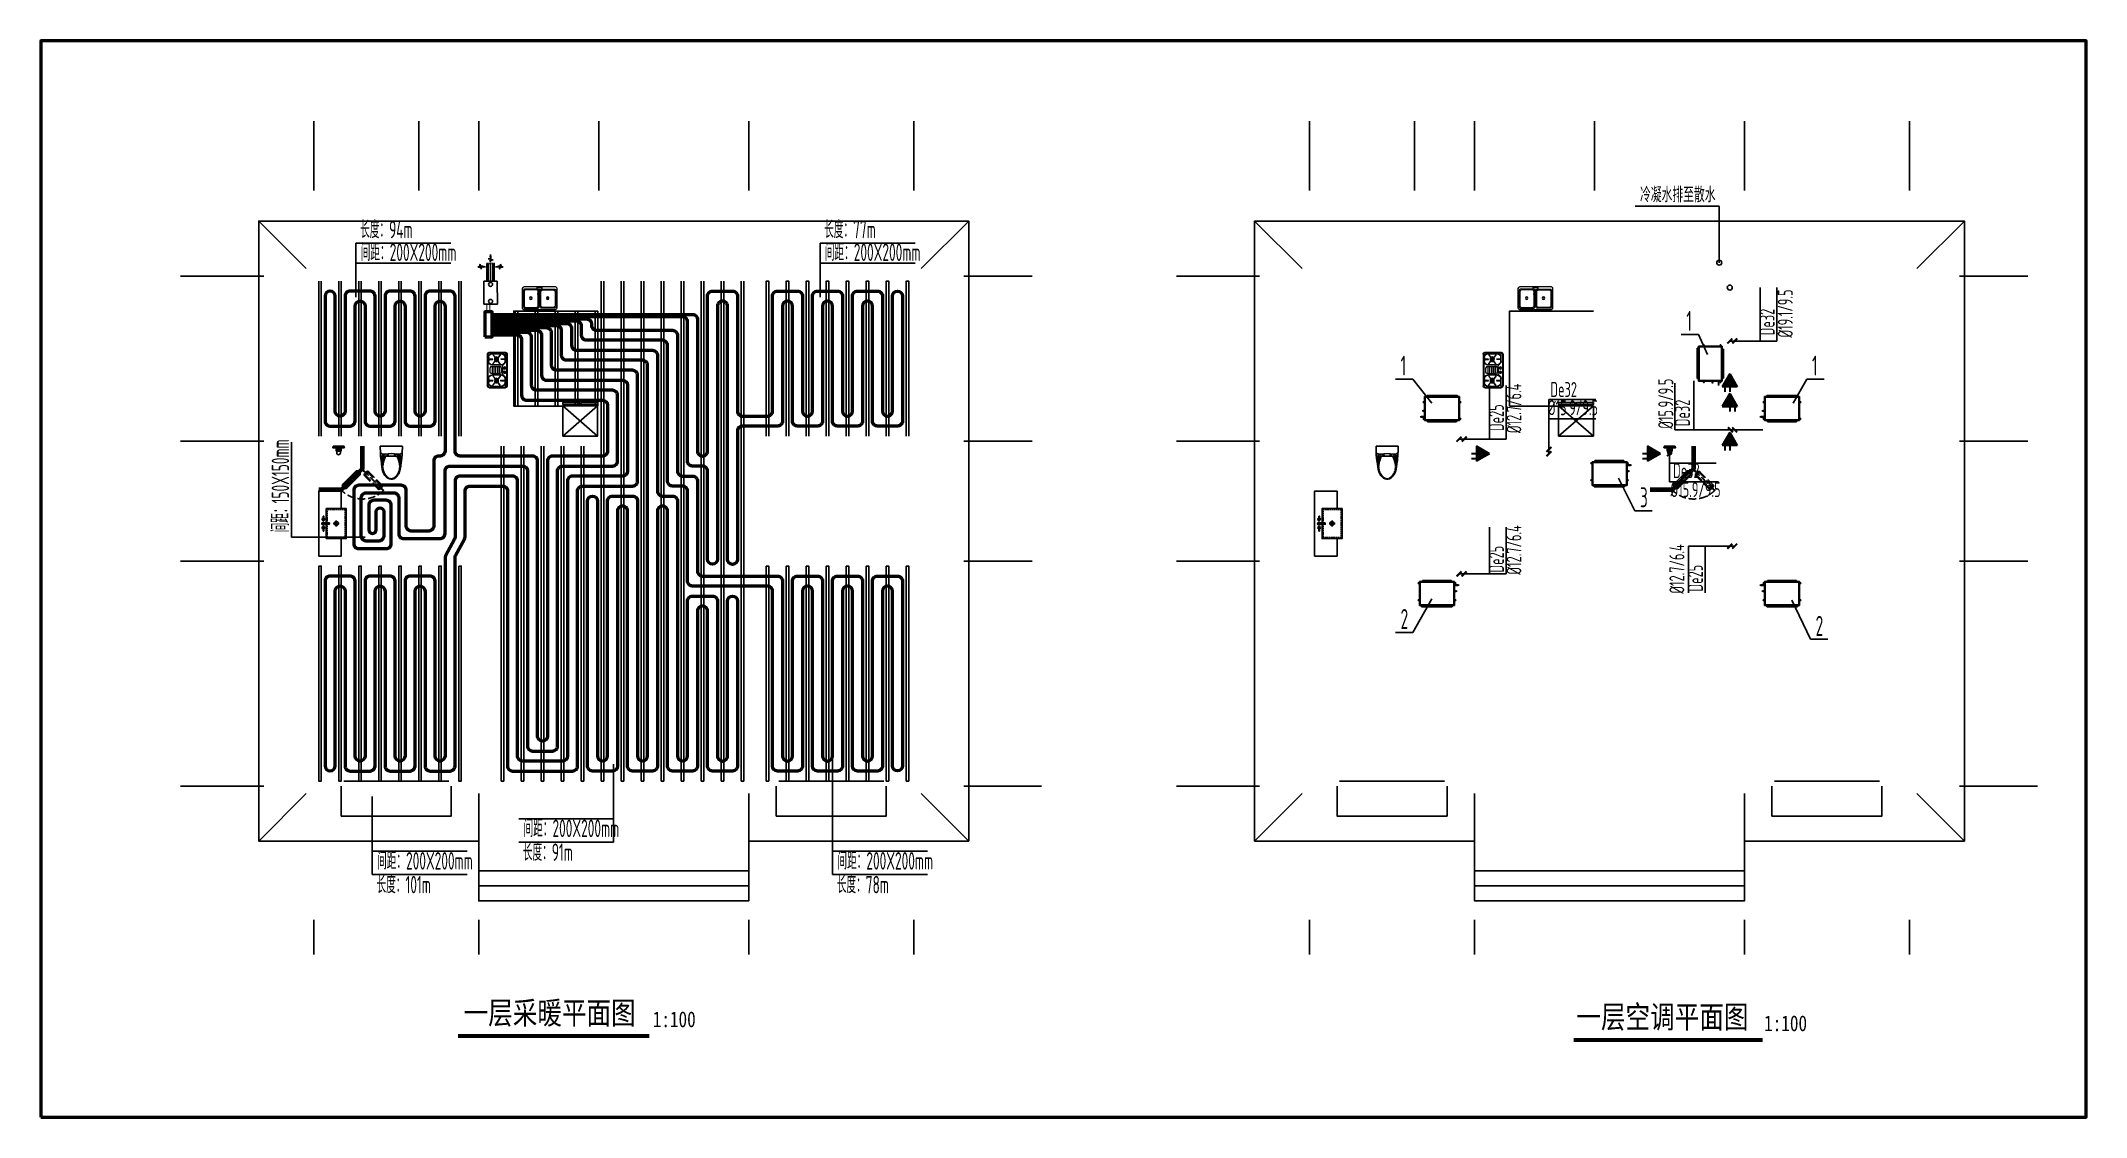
# Model space of a CAD drawing. Header units: millimetres. Extents: x -64 to 40847, y 307 to 21836.
import ezdxf
from ezdxf.enums import TextEntityAlignment as Align

# ---------------------------------------------------------------- set-up
doc = ezdxf.new("R2010")
doc.units = ezdxf.units.MM
doc.header["$LTSCALE"] = 600
for name, pattern in [('B-1户型三层平面图$0$DASH', [0.35, 0.25, -0.1]), ('CENTER2', [1.125, 0.75, -0.125, 0.125, -0.125]), ('HIDDEN2', [0.1875, 0.125, -0.0625]), ('HJ户型(跃上)4F$0$DASH', [0.35, 0.25, -0.1])]:
    doc.linetypes.add(name, pattern=pattern)
for name, color, linetype, lineweight in [('1-家具、卫生间洁具布置', 8, 'Continuous', 9), ('1-散水、台阶', 254, 'Continuous', 9), ('ACS-多联机-分歧管', 7, 'Continuous', 30), ('PIPE-地暖供', 4, 'Continuous', 50)]:
    doc.layers.add(name, color=color, linetype=linetype, lineweight=lineweight)
for name, color, linetype in [('ACS-多联机-室内机', 3, 'Continuous'), ('AXIS', 3, 'Continuous'), ('B-1户型三层平面图$0$A-澳创家具', 55, 'Continuous'), ('B-1户型三层平面图$0$A_洁具', 36, 'Continuous'), ('DIM_SYMB', 3, 'Continuous'), ('HJ户型(跃上)4F$0$0-107洁具', 122, 'Continuous'), ('HJ户型(跃上)4F$0$0-142地漏', 122, 'Continuous'), ('HJ户型(跃上)4F$0$1-107洁具', 122, 'Continuous'), ('PUB_DIM', 3, 'Continuous'), ('PUB_TEXT', 7, 'Continuous'), ('TH_DIM', 3, 'Continuous'), ('VPIPE-暖供水', 3, 'Continuous'), ('XXXXXXSHBEI', 5, 'Continuous'), ('地暖木龙骨', 8, 'Continuous'), ('家具', 8, 'Continuous'), ('暖通', 7, 'Continuous')]:
    doc.layers.add(name, color=color, linetype=linetype)
doc.styles.add('-黑体', font='simhei.ttf', dxfattribs={"width": 0.8})
doc.styles.add('_TCH_DIM', font='SIMPLEX', dxfattribs={"bigfont": 'GBCBIG'})
doc.styles.add('TSSD_Norm', font='gbenor.shx', dxfattribs={"width": 0.7, "bigfont": 'gbcbig.shx'})

# ---------------------------------------------------------------- blocks, each defined once
blk = doc.blocks.new('*U18')
at = {"color": 250}
for p, q in [((590, -350), (710, -350)), ((650, -410), (650, -290))]:
    blk.add_line(p, q, dxfattribs=at)
for points in [[(350, -450), (0, -450), (0, 0), (1300, 0), (1300, -450), (950, -450)], [(663, -150), (950, -150), (950, -550), (350, -550), (350, -150), (635, -150)]]:
    blk.add_lwpolyline(points)
at = {"color": 250, "linetype": 'B-1户型三层平面图$0$DASH', "ltscale": 0.2}
blk.add_lwpolyline([(663, -170), (930, -170), (930, -530), (370, -530), (370, -170), (635, -170)], dxfattribs=at)
for points in [[(501, -84), (570, -84), (570, -97), (501, -97)], [(663, -213), (663, -78), (635, -78), (635, -213)], [(799, -84), (730, -84), (730, -97), (799, -97)]]:
    blk.add_lwpolyline(points, close=True)
at = {"color": 250}
for centre, radius in [((564, -91, 0), 6.17), ((650, -350), 40), ((650, -350), 22.5), ((650, -201), 7.98), ((737, -91, 0), 6.17)]:
    blk.add_circle(centre, radius, dxfattribs=at)
for centre, radius, start, end in [((564, -91), 25.4, 194.0486, 165.9514), ((649, -88), 29.3, 297.9804, 241.0365), ((737, -91), 25.4, 14.0486, 345.9514)]:
    blk.add_arc(centre, radius, start, end)
for centre, radius, start, end in [((564, -91), 16.6, 201.7986, 158.2014), ((649, -88), 23.8, 305.279, 233.4071), ((737, -91), 16.6, 21.7986, 338.2014)]:
    blk.add_arc(centre, radius, start, end, dxfattribs=at)
blk = doc.blocks.new('HJ户型(跃上)4F$0$A$C2634459F')
at = {"color": 0}
for p, q in [((592, 338, 0), (592, 334, 0)), ((592, 338, 0), (650, 338, 0)), ((650, 320, 0), (650, 338, 0))]:
    blk.add_line(p, q, dxfattribs=at)
at = {"color": 0, "linetype": 'HJ户型(跃上)4F$0$DASH'}
for p, q in [((650, 320, 0), (632, 320, 0)), ((632, 262, 0), (632, 320, 0)), ((632, 262, 0), (636, 262, 0)), ((646, 262, 0), (650, 262, 0)), ((650, 262, 0), (650, 320, 0))]:
    blk.add_line(p, q, dxfattribs=at)
at = {"color": 0, "elevation": 0}
for points in [[(642, 333), (641, 334), (53, 334), (50, 331), (50, 327), (53, 324), (639, 324), (642, 327)], [(147, 338), (115, 338), (115, 334), (147, 334)], [(147, 320), (115, 320), (115, 324), (147, 324)], [(562, 338), (530, 338), (530, 334), (562, 334)], [(626, 324), (626, 321), (645, 321), (645, 337), (626, 337), (626, 334), (642, 334), (642, 324)]]:
    blk.add_lwpolyline(points, close=True, dxfattribs=at)
for points in [[(155, 387, 0.36855), (119, 352), (119, 338)], [(155, 271, -0.36855), (119, 306), (119, 320)], [(143, 338), (143, 344, -0.414214), (162, 363), (515, 363, -0.414214), (534, 344), (534, 334)], [(143, 320), (143, 314, 0.414214), (162, 295), (515, 295, 0.414214), (534, 314), (534, 324)], [(155, 387), (522, 387, -0.368054), (558, 352), (558, 334)], [(155, 271), (522, 271, 0.368054), (558, 306), (558, 324)]]:
    blk.add_lwpolyline(points, format="xyb", dxfattribs=at)
at = {"color": 0, "linetype": 'HJ户型(跃上)4F$0$DASH', "elevation": 0}
for points in [[(583, -175), (583, 192, -0.368054), (619, 228), (636, 228)], [(632, -187), (626, -187, -0.414214), (607, -167), (607, 185, -0.414214), (626, 204), (636, 204)], [(700, -175), (700, 192, 0.368054), (664, 228), (646, 228)], [(650, -187), (656, -187, 0.414214), (676, -167), (676, 185, 0.414214), (656, 204), (646, 204)], [(583, -175, 0.36855), (619, -211), (632, -211)], [(700, -175, -0.36855), (664, -211), (650, -211)]]:
    blk.add_lwpolyline(points, format="xyb", dxfattribs=at)
for points in [[(631, 234), (631, 202), (635, 202), (635, 234)], [(646, 296), (649, 296), (649, 315), (633, 315), (633, 296), (636, 296), (636, 313), (646, 313)], [(638, 313), (636, 311), (636, -277), (639, -280), (643, -280), (646, -277), (646, 310), (643, 313)], [(632, -182), (632, -215), (636, -215), (636, -182)], [(650, -182), (650, -215), (646, -215), (646, -182)]]:
    blk.add_lwpolyline(points, close=True, dxfattribs=at)
blk = doc.blocks.new('HJ户型(跃上)4F$0$A$C1E9E21AA')
at = {"ltscale": 0.5, "extrusion": (0, 0, -1)}
for p, q in [((31, -31), (0, 0)), ((69, -31), (100, 0)), ((31, -69), (0, -100)), ((69, -69), (100, -100))]:
    blk.add_line(p, q, dxfattribs=at)
at = {"ltscale": 0.5}
for p, q in [((0, -100), (0, 0)), ((0, 0), (100, 0)), ((100, 0), (100, -100)), ((100, -100), (0, -100))]:
    blk.add_line(p, q, dxfattribs=at)
for points in [[(28, -47), (28, -45), (39, -47), (39, -49)], [(28, -55), (28, -53), (39, -51), (39, -53)], [(30, -40), (31, -38), (41, -43), (40, -45)], [(31, -62), (30, -60), (40, -55), (41, -57)], [(35, -33), (36, -32), (43, -41), (42, -42)], [(36, -68), (35, -67), (42, -58), (43, -59)], [(41, -29), (43, -28), (47, -39), (45, -40)], [(43, -72), (41, -71), (45, -60), (47, -61)], [(49, -27), (51, -27), (51, -39), (49, -39)], [(51, -73), (49, -73), (49, -61), (51, -61)], [(57, -28), (59, -29), (55, -40), (53, -39)], [(59, -71), (57, -72), (53, -61), (55, -60)], [(64, -32), (65, -33), (58, -42), (57, -41)], [(65, -67), (64, -68), (57, -59), (58, -58)], [(69, -38), (70, -40), (60, -45), (59, -43)], [(70, -60), (69, -62), (59, -57), (60, -55)], [(72, -45), (72, -47), (61, -49), (61, -47)], [(72, -53), (72, -55), (61, -53), (61, -51)]]:
    blk.add_lwpolyline(points, close=True, dxfattribs=at)
for radius in [27, 23.6, 10.1]:
    blk.add_circle((50, -50), radius, dxfattribs=at)
blk = doc.blocks.new('HJ户型(跃上)4F$0$花洒')
at = {"ltscale": 7}
for p, q in [((-33, 56), (-33, 114)), ((-28, 5), (0, 5)), ((-33, -56), (-33, -114)), ((-28, -5), (0, -5))]:
    blk.add_line(p, q, dxfattribs=at)
for points in [[(-87, 15), (-91, 15, -0.178333), (-97, 17), (-110, 29)], [(-31, 116, 0.472472), (-33, 114)], [(-31, 54, -0.472472), (-33, 56)], [(-31, 116), (-25, 116, -0.414214), (-24, 114), (-24, 112)], [(-31, 54), (-25, 54, 0.414214), (-24, 56), (-24, 58)], [(-87, -15), (-91, -15, 0.178333), (-97, -17), (-110, -29)], [(-31, -54, 0.472472), (-33, -56)], [(-31, -116, -0.472472), (-33, -114)], [(-31, -54), (-25, -54, -0.414214), (-24, -56), (-24, -58)], [(-31, -116), (-25, -116, 0.414214), (-24, -114), (-24, -112)]]:
    blk.add_lwpolyline(points, format="xyb", dxfattribs=at)
for points in [[(-87, 15), (-87, 0)], [(-87, -15), (-87, 0)], [(-43, 12), (-81, 15)], [(-81, 15), (-81, -15)], [(-43, 10), (-81, 13)], [(-45, -12), (-45, 12)], [(-43, -12), (-43, 12)], [(-43, -12), (-28, -12), (-28, 12), (-43, 12)], [(-24, 56), (-24, 112)], [(-19, 95), (-19, 92)], [(-19, 92), (-19, 84)], [(-19, 76), (-19, 84)], [(-19, 73), (-19, 76)], [(-6, 110), (0, 110)], [(-6, 58), (-6, 110)], [(0, 110), (0, 58), (-6, 58)], [(-5, -13), (-5, 13)], [(-2, 33), (-3, 23)], [(-2, 23), (-2, 33)], [(-2, 33), (0, 33)], [(0, 23), (0, 33)], [(0, -13), (0, 13)], [(-43, -10), (-81, -13)], [(-43, -12), (-81, -15)], [(-24, -56), (-24, -112)], [(-19, -73), (-19, -76)], [(-19, -76), (-19, -84)], [(-19, -92), (-19, -84)], [(-19, -95), (-19, -92)], [(-6, -58), (-6, -110)], [(0, -110), (0, -58), (-6, -58)], [(-6, -110), (0, -110)], [(-2, -33), (-3, -23)], [(-2, -23), (-2, -33)], [(-2, -33), (0, -33)], [(0, -23), (0, -33)]]:
    blk.add_lwpolyline(points, dxfattribs=at)
for points in [[(0, 13), (-54, 13), (-54, 23), (0, 23)], [(0, -13), (-54, -13), (-54, -23), (0, -23)]]:
    blk.add_lwpolyline(points, close=True, dxfattribs=at)
for centre, radius, start, end in [((-135, 0), 38, 49.5542, 310.4458), ((-84, 11), 5, 53.1301, 126.8699), ((-66, 0), 25.5, 331.9275, 28.0725), ((-19, 84), 6.99, 90, 129.5028), ((-19, 84), 6.99, 230.4972, 270), ((-33, 120), 28.6, 297.662, 339.071), ((-33, 48), 28.6, 20.929, 62.338), ((-84, -11), 5, 233.1301, 306.8699), ((-19, -84), 6.99, 90, 129.5028), ((-19, -84), 6.99, 230.4972, 270), ((-33, -48), 28.6, 297.662, 339.071), ((-33, -120), 28.6, 20.929, 62.338)]:
    blk.add_arc(centre, radius, start, end, dxfattribs=at)
blk = doc.blocks.new('HJ户型(跃上)4F$0$fgjhj')
at = {"layer": 'HJ户型(跃上)4F$0$1-107洁具'}
for p, q in [((606518, 216057), (606518, 215607)), ((606528, 216057), (606528, 215607)), ((607393, 215192), (606954, 215192)), ((607393, 215182), (606954, 215182))]:
    blk.add_line(p, q, dxfattribs=at)
at = {"layer": 'HJ户型(跃上)4F$0$1-107洁具', "color": 250, "elevation": 0}
for points in [[(607393, 215157), (606929, 215157), (606493, 215592), (606493, 216057)], [(607393, 215217), (606954, 215217), (606553, 215617), (606553, 216057)]]:
    blk.add_lwpolyline(points, dxfattribs=at)
at = {"layer": 'HJ户型(跃上)4F$0$1-107洁具', "color": 250, "linetype": 'HJ户型(跃上)4F$0$DASH'}
blk.add_arc((606519, 215597), 600, 224.9799, 316.3489, dxfattribs=at)
at = {"layer": 'HJ户型(跃上)4F$0$0-107洁具', "xscale": -1, "rotation": 270}
blk.add_blockref('HJ户型(跃上)4F$0$花洒', (606999, 216057), dxfattribs=at)
at = {"layer": 'HJ户型(跃上)4F$0$0-142地漏', "ltscale": 0.5, "xscale": -1, "rotation": 90}
blk.add_blockref('HJ户型(跃上)4F$0$A$C1E9E21AA', (606949, 216057), dxfattribs=at)
at = {"layer": 'HJ户型(跃上)4F$0$1-107洁具', "xscale": -1, "rotation": 314.9999376523706}
blk.add_blockref('HJ户型(跃上)4F$0$A$C2634459F', (606752, 214911, 0), dxfattribs=at)
blk = doc.blocks.new('A$C1492080E')
at = {"layer": '家具'}
for p, q in [((670, 0), (63, 696)), ((670, 696), (63, 0))]:
    blk.add_line(p, q, dxfattribs=at)
for points in [[(38, 696), (0, 696), (0, 358), (38, 358)], [(63, 0), (670, 0), (670, 696), (63, 696)], [(0, 0), (38, 0), (38, 338), (0, 338)]]:
    blk.add_lwpolyline(points, close=True, dxfattribs=at)
blk = doc.blocks.new('A$C750C4C91')
at = {"layer": '1-散水、台阶', "color": 0, "extrusion": (0, 0, -1)}
for points in [[(-700, 407), (-700, 418, -0.414214), (-669, 450), (-41, 450, -0.354124), (0, 418), (0, 31, -0.414214), (-31, 0), (-669, 0, -0.414214), (-700, 31), (-700, 407)], [(-317, 309), (-317, 310), (-352, 407), (-330, 407, 0.057541), (-326, 409), (-326, 407), (-303, 407), (-303, 448), (-326, 448), (-326, 446, 0.168143), (-331, 448), (-397, 448), (-397, 407), (-370, 407), (-332, 304), (-332, 303)]]:
    blk.add_lwpolyline(points, format="xyb", dxfattribs=at)
for points in [[(-55, 25), (-308, 25, -0.414214), (-338, 55), (-338, 375, -0.414214), (-308, 405), (-55, 405, -0.414214), (-25, 375), (-25, 55, -0.414214)], [(-75, 40), (-288, 40, -0.414214), (-323, 75), (-323, 355, -0.414214), (-288, 390), (-75, 390, -0.414214), (-40, 355), (-40, 75, -0.414214)], [(-645, 25), (-392, 25, 0.414214), (-362, 55), (-362, 375, 0.414214), (-392, 405), (-645, 405, 0.414214), (-675, 375), (-675, 55, 0.414214)], [(-625, 40), (-412, 40, 0.414214), (-377, 75), (-377, 355, 0.414214), (-412, 390), (-625, 390, 0.414214), (-660, 355), (-660, 75, 0.414214)]]:
    blk.add_lwpolyline(points, format="xyb", close=True, dxfattribs=at)
for centre, radius in [((-175, 225), 26), ((-175, 225), 19.5), ((-512, 225), 26), ((-512, 225), 19.5)]:
    blk.add_circle(centre, radius, dxfattribs=at)
for centre, radius, start, end in [((-324, 305), 9.11, 209.0902, 10.457), ((-321, 305), 5.61, 15.6011, 52.9488), ((-324, 305), 8.13, 194.728, 24.8192), ((-327, 303), 5.61, 166.5984, 203.9461)]:
    blk.add_arc(centre, radius, start, end, dxfattribs=at)
blk = doc.blocks.new('140-100base（标准层）$0$双炉平面')
for p, q in [((-355, 364), (-355, 138)), ((-355, 138), (-355, 36)), ((-341, 364), (-341, 138)), ((-341, 138), (-341, 36)), ((-341, 39), (-168, 39)), ((-329, 305), (-329, 115)), ((-324, 305), (-324, 115)), ((-324, 285), (-298, 285)), ((-324, 281), (-299, 281)), ((-324, 150), (-299, 150)), ((-324, 145), (-298, 145)), ((316, 400), (-316, 400)), ((316, 387), (-316, 387)), ((316, 13), (-316, 13)), ((316, 0), (-316, 0)), ((-299, 281), (-252, 242)), ((-299, 150), (-252, 188)), ((-298, 285), (-248, 245)), ((-298, 145), (-248, 185)), ((-248, 245), (-252, 242)), ((-252, 188), (-248, 185)), ((-176, 376), (-251, 376)), ((-176, 371), (-251, 371)), ((-176, 49), (-251, 49)), ((-176, 44), (-251, 44)), ((-210, 371), (-215, 371)), ((-215, 371), (-215, 289)), ((-215, 289), (-210, 290)), ((-209, 133), (-215, 133)), ((-215, 133), (-215, 49)), ((-215, 49), (-209, 49)), ((-210, 290), (-210, 371)), ((-209, 49), (-209, 133)), ((-131, 285), (-180, 245)), ((-177, 242), (-180, 245)), ((-180, 185), (-177, 188)), ((-131, 145), (-180, 185)), ((-129, 281), (-177, 242)), ((-129, 150), (-177, 188)), ((-104, 285), (-131, 285)), ((-104, 145), (-131, 145)), ((-104, 281), (-129, 281)), ((-104, 150), (-129, 150)), ((-118, 64), (-113, 71)), ((-104, 115), (-104, 305)), ((-98, 115), (-98, 305)), ((-71, 315), (-71, 146)), ((71, 305), (-71, 305)), ((-71, 298), (71, 298)), ((71, 270), (-71, 270)), ((-71, 262), (71, 262)), ((71, 233), (-71, 233)), ((-71, 226), (71, 226)), ((71, 198), (-71, 198)), ((-71, 190), (71, 190)), ((71, 162), (-71, 162)), ((-71, 154), (71, 154)), ((65, 95), (-64, 95)), ((-45, 73), (-51, 73)), ((-51, 73), (-51, 33)), ((-51, 33), (-45, 33)), ((-45, 33), (-45, 73)), ((-42, 341), (42, 341)), ((42, 120), (-42, 120)), ((43, 73), (37, 73)), ((37, 73), (37, 33)), ((37, 33), (43, 33)), ((43, 33), (43, 73)), ((71, 315), (71, 146)), ((98, 115), (98, 305)), ((104, 115), (104, 305)), ((104, 284), (130, 284)), ((104, 280), (128, 280)), ((104, 149), (128, 149)), ((104, 144), (130, 144)), ((114, 71), (119, 64)), ((128, 280), (176, 241)), ((128, 149), (176, 187)), ((130, 284), (179, 244)), ((130, 144), (179, 184)), ((169, 39), (341, 39)), ((251, 376), (176, 376)), ((251, 371), (176, 371)), ((179, 244), (176, 241)), ((176, 187), (179, 184)), ((251, 49), (176, 49)), ((251, 44), (176, 44)), ((217, 370), (212, 370)), ((212, 370), (212, 288)), ((212, 288), (217, 289)), ((218, 132), (213, 132)), ((213, 132), (213, 48)), ((213, 48), (218, 48)), ((217, 289), (217, 370)), ((218, 48), (218, 132)), ((296, 284), (247, 244)), ((250, 241), (247, 244)), ((247, 184), (250, 187)), ((296, 144), (247, 184)), ((298, 280), (250, 241)), ((298, 149), (250, 187)), ((324, 284), (296, 284)), ((324, 144), (296, 144)), ((324, 280), (298, 280)), ((324, 149), (298, 149)), ((324, 305), (324, 115)), ((329, 305), (329, 115)), ((341, 364), (341, 138)), ((341, 138), (341, 36)), ((355, 364), (355, 138)), ((355, 138), (355, 36))]:
    blk.add_line(p, q)
at = {"extrusion": (0, 0, -1)}
for centre, major_axis, start_param, end_param in [((-316, 364), (39, 0), 3.141593, 4.712389), ((-316, 36), (-39, 0), 4.712389, 6.283185), ((-316, 364), (-25, 0), 0, 1.570796), ((-316, 36), (25, 0), 1.570796, 3.141593), ((-251, 305), (-78, 0), 0, 1.570796), ((-251, 115), (78, 0), 1.570796, 3.141593), ((-251, 305), (-72.6, 0), 0, 1.570796), ((-251, 115), (72.6, 0), 1.570796, 3.141593), ((-251, 115), (72.6, 0), 1.570796, 3.141593), ((-176, 305), (78, 0), -1.570796, 0), ((-176, 305), (72.6, 0), -1.570796, 0), ((-176, 115), (-72.6, 0), 3.141593, 4.712389), ((-176, 115), (-78, 0), 3.141593, 4.712389), ((-168, 92), (-58.5, 0), 3.710405, 4.712389), ((-64, 42), (-58.5, 0), 0.568812, 1.570796), ((-42, 315), (29.3, 0), 3.141593, 4.712389), ((-42, 146), (-29.3, 0), 4.712389, 6.283185), ((-46, 53), (23.1, 0), 1.570796326794903, 7.853981633974489), ((40, 53), (23.1, 0), 1.570796326794887, 7.853981633974474), ((65, 42), (58.5, 0), -1.570796, -0.568812), ((176, 305), (-78, 0), 0, 1.570796), ((176, 115), (78, 0), 1.570796, 3.141593), ((176, 305), (-72.6, 0), 0, 1.570796), ((176, 115), (72.6, 0), 1.570796, 3.141593), ((169, 92), (58.5, 0), 1.570796, 2.57278), ((251, 305), (78, 0), -1.570796, 0), ((251, 305), (72.6, 0), -1.570796, 0), ((251, 115), (-72.6, 0), 3.141593, 4.712389), ((251, 115), (-78, 0), 3.141593, 4.712389), ((316, 364), (-39, 0), 1.570796, 3.141593), ((316, 364), (25, 0), -1.570796, 0), ((316, 36), (-25, 0), 3.141593, 4.712389), ((316, 36), (39, 0), 0, 1.570796)]:
    blk.add_ellipse(centre, major_axis=major_axis, ratio=0.911111, start_param=start_param, end_param=end_param, dxfattribs=at)
for centre, major_axis in [((-212, 217), (-46.7, 0)), ((-212, 217), (-34.2, 0)), ((-212, 217), (-16, 0)), ((-212, 217), (-13.8, 0)), ((215, 216), (-46.7, 0)), ((215, 216), (-34.2, 0)), ((215, 216), (-16, 0)), ((215, 216), (-13.8, 0))]:
    blk.add_ellipse(centre, major_axis=major_axis, ratio=0.911111, dxfattribs=at)
for centre, major_axis, start_param, end_param in [((42, 315), (-29.3, 0), 3.141593, 4.712389), ((42, 146), (29.3, 0), 4.712389, 6.283185)]:
    blk.add_ellipse(centre, major_axis=major_axis, ratio=0.911111, start_param=start_param, end_param=end_param)
blk = doc.blocks.new('GDERTY')
at = {"layer": 'XXXXXXSHBEI', "linetype": 'Continuous'}
h = blk.add_hatch(dxfattribs=at)
h.set_pattern_fill('ANSI31', color=256, scale=15.6, angle=180, style=0)
h.set_pattern_definition([(225, (-57998.2175, 19195.357), (1.378858223, -1.378858223), [])])
h.paths.add_polyline_path([(2, 0), (48, -7), (48, 0), (48, 7)])
for p, q in [((156, 0), (0, 0)), ((2, 0), (48, 7)), ((2, 0), (48, -7)), ((48, 7), (48, 0)), ((48, -7), (48, 0)), ((62, 0), (71, 23)), ((71, 23), (89, -46)), ((89, -46), (104, 54)), ((104, 54), (127, -21)), ((127, -21), (129, 0))]:
    blk.add_line(p, q, dxfattribs=at)
blk = doc.blocks.new('fdggx')
at = {"layer": 'XXXXXXSHBEI', "color": 0, "linetype": 'HIDDEN2', "ltscale": 0.3}
blk.add_line((-31307, -79043), (-31478, -79043), dxfattribs=at)
at = {"layer": 'XXXXXXSHBEI', "linetype": 'Continuous'}
for p, q in [((-31466, -79393), (-31467, -79043)), ((-31436, -79393), (-31437, -79043)), ((-31346, -79393), (-31347, -79043)), ((-31316, -79393), (-31317, -79043))]:
    blk.add_line(p, q, dxfattribs=at)
at = {"layer": 'XXXXXXSHBEI', "color": 6, "linetype": 'CENTER2'}
blk.add_line((-31391, -79393), (-31392, -79043), dxfattribs=at)
at = {"layer": 'XXXXXXSHBEI', "linetype": 'Continuous'}
for p, rotation in [((-31392, -78862), 270.062617149893), ((-31292, -79107), 0.06261715239246032)]:
    blk.add_blockref('GDERTY', p, dxfattribs=dict(at, rotation=rotation))
at = {"layer": 'XXXXXXSHBEI', "linetype": 'Continuous', "extrusion": (0, 0, -1), "zscale": -1, "rotation": 359.9373828476075}
blk.add_blockref('GDERTY', (31491, -79107), dxfattribs=at)
blk = doc.blocks.new('BGD')
at = {"layer": 'XXXXXXSHBEI', "color": 0, "linetype": 'Continuous'}
for p, q in [((0, -460), (0, 0)), ((0, 0), (270, 0)), ((270, 0), (270, -460)), ((270, -460), (0, -460))]:
    blk.add_line(p, q, dxfattribs=at)
for centre in [(135, -54), (135, -394)]:
    blk.add_circle(centre, 40, dxfattribs=at)
blk = doc.blocks.new('*U11')
at = {"layer": 'B-1户型三层平面图$0$A-澳创家具', "linetype": 'Continuous'}
for points in [[(211, 0), (-211, 0, 0.477962), (-222, -14), (-219, -125), (-215, -137, 0.281865), (-129, -159, -0.073747), (129, -159, 0.281865), (215, -137), (219, -125), (222, -14, 0.477962), (211, 0, 0)], [(216, -136, -0.088577), (213, -208, -0.019152), (193, -362, -0.090609), (149, -554, -0.163158), (38, -658, -0.273043), (-73, -639, -0.094885), (-149, -554, -0.090609), (-193, -362, -0.019152), (-213, -208, -0.088577), (-216, -136, -0.879416)], [(-120, -201, 0.129606), (-180, -409, 0.211204), (-80, -632, 2.252949)], [(120, -201, -0.129606), (180, -409, -0.211204), (80, -632, -2.252949)]]:
    blk.add_lwpolyline(points, format="xyb", dxfattribs=at)
at = {"layer": 'B-1户型三层平面图$0$A-澳创家具', "color": 250}
for points in [[(-165, -162, 0.180688), (-197, -335, -4.705295)], [(-107, -156, 0.237416), (-194, -358, -3.87225)], [(-61, -201), (-62, -181, 1.018669), (-84, -181), (-85, -201)], [(61, -201), (62, -181, -1.018669), (84, -181), (85, -201)], [(107, -156, -0.237416), (194, -358, 3.87225)], [(165, -162, -0.180688), (197, -335, 4.705295)]]:
    blk.add_lwpolyline(points, format="xyb", dxfattribs=at)
at = {"layer": 'B-1户型三层平面图$0$A-澳创家具', "color": 250, "linetype": 'B-1户型三层平面图$0$DASH', "ltscale": 0.2}
blk.add_lwpolyline([(-106, -201, 0.095348), (-166, -374, 0.180567), (-120, -567, 0.059956), (-65, -630, 0.149733), (0, -654, 0.149733), (65, -630, 0.059956), (120, -567, 0.180567), (166, -374, 0.095348), (106, -201, -0.095348)], format="xyb", dxfattribs=at)
at = {"layer": 'B-1户型三层平面图$0$A-澳创家具', "linetype": 'Continuous'}
blk.add_lwpolyline([(120, -201), (-120, -201)], dxfattribs=at)
blk = doc.blocks.new('CACSDLJFqg.29F2BA4C-C827-4B62-B4D2-6BE9777A875F')
blk.add_hatch(color=256).paths.add_polyline_path([(0, 0), (260, 150), (260, -150)])
for p, q in [((0, 0), (260, 150)), ((0, 0), (260, -150)), ((260, 150), (260, -150)), ((260, 0), (360, 0)), ((260, -100), (360, -100))]:
    blk.add_line(p, q)
blk = doc.blocks.new('20220304.16055690')
h = blk.add_hatch(color=256)
h.dxf.hatch_style = 1
h.paths.add_polyline_path([(375, 25), (725, 25), (725, 250), (712, 250), (712, 38), (375, 38)])
h.paths.add_polyline_path([(25, 25), (375, 25), (375, 38), (38, 38), (38, 250), (25, 250)])
h.paths.add_polyline_path([(712, 250), (725, 250), (725, 501), (375, 501), (375, 488), (712, 488)])
h.paths.add_polyline_path([(25, 250), (38, 250), (38, 488), (375, 488), (375, 501), (25, 501)])
at = {"ltscale": 1000}
for p, q in [((25, 501), (25, 25)), ((38, 488), (38, 38)), ((676, 526), (66, 526)), ((712, 488), (712, 38)), ((725, 501), (725, 25)), ((725, 486), (725, 499)), ((0, 399), (0, 386)), ((0, 392), (0, 399)), ((25, 399), (0, 399)), ((0, 386), (25, 386)), ((0, 56), (0, 63)), ((0, 63), (0, 50)), ((25, 63), (0, 63)), ((0, 50), (25, 50)), ((83, 25), (83, 0)), ((83, 0), (663, 0)), ((663, 0), (663, 25)), ((725, 399), (750, 399)), ((750, 386), (725, 386)), ((755, 222), (725, 222)), ((755, 217), (725, 217)), ((755, 217), (725, 217)), ((755, 211), (725, 211)), ((795, 101), (725, 101)), ((795, 96), (725, 96)), ((795, 90), (725, 90)), ((725, 63), (750, 63)), ((750, 50), (725, 50)), ((750, 399), (750, 386)), ((750, 392), (750, 399)), ((750, 56), (750, 63)), ((750, 63), (750, 50)), ((755, 211), (755, 222)), ((795, 90), (795, 101))]:
    blk.add_line(p, q, dxfattribs=at)
for p, q in [((725, 501), (25, 501)), ((712, 488), (38, 488)), ((66, 526), (66, 501)), ((676, 501), (676, 526)), ((725, 25), (25, 25)), ((712, 38), (38, 38)), ((755, 217), (775, 217)), ((795, 96), (815, 96))]:
    blk.add_line(p, q)
for points in [[(9, 389), (16, 389), (16, 396), (9, 396)], [(9, 53), (16, 53), (16, 61), (9, 61)], [(742, 389), (734, 389), (734, 396), (742, 396)], [(742, 53), (734, 53), (734, 61), (742, 61)]]:
    blk.add_lwpolyline(points, close=True, dxfattribs=at)
blk = doc.blocks.new('_ArchTick')
at = {"color": 0, "linetype": 'ByBlock', "const_width": 0.4}
blk.add_lwpolyline([(-0.5, -0.5), (0.5, 0.5)], dxfattribs=at)

msp = doc.modelspace()

# ---------------------------------------------------------------- linework, layer by layer
for p, q in [((5245, 17280), (4295, 18230)), ((17545, 17280), (18495, 18230)), ((25164, 17280), (24214, 18230)), ((37464, 17280), (38414, 18230)), ((8095, 7030), (5995, 7030)), ((14695, 7030), (16795, 7030)), ((28014, 7030), (25914, 7030)), ((34614, 7030), (36714, 7030)), ((5245, 6780), (4295, 5830)), ((17545, 6780), (18495, 5830)), ((25164, 6780), (24214, 5830)), ((37464, 6780), (38414, 5830))]:
    msp.add_line(p, q)
for points in [[(8695, 5830), (4295, 5830), (4295, 18230), (18495, 18230), (18495, 5830), (14095, 5830)], [(28614, 5830), (24214, 5830), (24214, 18230), (38414, 18230), (38414, 5830), (34014, 5830)], [(5945, 6930), (5945, 6330), (8145, 6330), (8145, 6930)], [(8695, 6780), (8695, 4930), (14095, 4930), (14095, 6780)], [(8695, 6780), (8695, 5230), (14095, 5230), (14095, 6780)], [(16845, 6930), (16845, 6330), (14645, 6330), (14645, 6930)], [(25864, 6930), (25864, 6330), (28064, 6330), (28064, 6930)], [(28614, 6780), (28614, 4930), (34014, 4930), (34014, 6780)], [(28614, 6780), (28614, 5230), (34014, 5230), (34014, 6780)], [(36764, 6930), (36764, 6330), (34564, 6330), (34564, 6930)], [(8695, 4980), (8695, 4630), (14095, 4630), (14095, 6480)], [(28614, 4980), (28614, 4630), (34014, 4630), (34014, 6480)]]:
    msp.add_lwpolyline(points)
at = {"color": 4, "const_width": 20}
for points in [[(8853, 16571), (8853, 16413)], [(8919, 16571), (8919, 16413)]]:
    msp.add_lwpolyline(points, dxfattribs=at)
at = {"layer": 'AXIS'}
for p, q in [((5395, 18846), (5395, 20228)), ((7495, 18846), (7495, 20228)), ((8695, 18846), (8695, 20228)), ((11095, 18846), (11095, 20228)), ((14095, 18846), (14095, 20228)), ((17395, 18846), (17395, 20228)), ((25314, 18846), (25314, 20228)), ((27414, 18846), (27414, 20228)), ((28614, 18846), (28614, 20228)), ((31014, 18846), (31014, 20228)), ((34014, 18846), (34014, 20228)), ((37314, 18846), (37314, 20228)), ((4395, 17130), (2731, 17130)), ((18395, 17130), (19763, 17130)), ((24314, 17130), (22650, 17130)), ((38314, 17130), (39682, 17130)), ((4395, 13830), (2731, 13830)), ((18395, 13830), (19763, 13830)), ((24314, 13830), (22650, 13830)), ((38314, 13830), (39682, 13830)), ((4395, 11430), (2731, 11430)), ((18395, 11430), (19763, 11430)), ((24314, 11430), (22650, 11430)), ((38314, 11430), (39682, 11430)), ((4395, 6930), (2731, 6930)), ((18395, 6930), (19953, 6930)), ((24314, 6930), (22650, 6930)), ((38314, 6930), (39872, 6930)), ((5395, 4254), (5395, 3558)), ((8695, 4254), (8695, 3558)), ((14095, 4254), (14095, 3558)), ((17395, 4254), (17395, 3558)), ((25314, 4254), (25314, 3558)), ((28614, 4254), (28614, 3558)), ((34014, 4254), (34014, 3558)), ((37314, 4254), (37314, 3558))]:
    msp.add_line(p, q, dxfattribs=at)
at = {"layer": 'DIM_SYMB', "const_width": 84}
for points in [[(8279, 1928), (12109, 1928)], [(30596, 1848), (34375, 1848)]]:
    msp.add_lwpolyline(points, dxfattribs=at)
at = {"layer": 'PIPE-地暖供', "lineweight": -3}
for p, q in [((33509, 18530), (31828, 18530)), ((33509, 17399), (33509, 18530))]:
    msp.add_line(p, q, dxfattribs=at)
at = {"layer": 'PIPE-地暖供'}
msp.add_lwpolyline([(-64, 307), (40847, 307), (40847, 21836), (-64, 21836)], close=True, dxfattribs=at)
msp.add_lwpolyline([(8963, 15958), (9451, 15958, -0.414214), (9551, 15858), (9551, 14746, 0.414214), (9651, 14646), (11170, 14646, -0.414214), (11270, 14546), (11270, 13630, -0.414214), (11170, 13530), (10170, 13530, 0.414214), (10070, 13430), (10070, 7930, -0.414214), (9970, 7830), (9970, 7830, -0.414214), (9870, 7930), (9870, 13430, 0.414214), (9770, 13530), (8320, 13530, -0.414214), (8220, 13630), (8220, 16730, 0.414214), (8120, 16830), (7720, 16830, 0.414214), (7620, 16730), (7620, 14430, -1), (7420, 14430), (7420, 16730, 0.414214), (7320, 16830), (6920, 16830, 0.414214), (6820, 16730), (6820, 14430, -1), (6620, 14430), (6620, 16730, 0.414214), (6520, 16830), (6120, 16830), (6120, 16830, 0.414214), (6020, 16730), (6020, 14430, -1), (5820, 14430), (5820, 16730, 1), (5620, 16730), (5620, 14230, 0.414214), (5720, 14130), (6120, 14130, 0.414214), (6220, 14230), (6220, 16530, -1), (6420, 16530), (6420, 14230, 0.414214), (6520, 14130), (6920, 14130, 0.414214), (7020, 14230), (7020, 16530, -1), (7220, 16530), (7220, 14230, 0.414214), (7320, 14130), (7720, 14130, 0.414214), (7820, 14230), (7820, 16530, -1), (8020, 16530), (8020, 13630, -0.414214), (7920, 13530), (7894, 13530, 0.414214), (7794, 13430), (7794, 12130, -0.414214), (7694, 12030), (7344, 12030, -0.414214), (7244, 12130), (7244, 12845, 0.414214), (7144, 12945), (6294, 12945, 0.414214), (6194, 12845), (6194, 11780, 0.414214), (6294, 11680), (6844, 11680, 0.414214), (6944, 11780), (6944, 12545, 0.414214), (6844, 12645), (6594, 12645, 0.414214), (6494, 12545), (6494, 12055, 1), (6644, 12055), (6644, 12420, -1), (6794, 12420), (6794, 11930, -0.414214), (6694, 11830), (6444, 11830, -0.414214), (6344, 11930), (6344, 12695, -0.414214), (6444, 12795), (6994, 12795, -0.414214), (7094, 12695), (7094, 11980, 0.414214), (7194, 11880), (7920, 11880, 0.414214), (8020, 11980), (8020, 13230, -0.414214), (8120, 13330), (9570, 13330, -0.414214), (9670, 13230), (9670, 7730, 0.414214), (9770, 7630), (10170, 7630, 0.414214), (10270, 7730), (10270, 13230, -0.414214), (10370, 13330), (11370, 13330, 0.414214), (11470, 13430), (11470, 14746, 0.414214), (11370, 14846), (9851, 14846, -0.414214), (9751, 14946), (9751, 15903, 0.414214), (9651, 16003), (8963, 16003)], format="xyb", dxfattribs=at)
at = {"layer": 'PIPE-地暖供', "color": 2}
msp.add_lwpolyline([(8963, 16363), (12970, 16363, -0.414214), (13070, 16263), (13070, 13630, 0.414214), (13170, 13530), (13170, 13530, 0.414214), (13270, 13630), (13270, 16730, -0.414214), (13370, 16830), (13770, 16830, -0.414214), (13870, 16730), (13870, 14430, 0.414214), (13970, 14330), (14470, 14330, 0.414214), (14570, 14430), (14570, 16730, -0.414214), (14670, 16830), (15070, 16830, -0.414214), (15170, 16730), (15170, 14430, 1), (15370, 14430), (15370, 16730, -0.414214), (15470, 16830), (15870, 16830, -0.414214), (15970, 16730), (15970, 14430, 1), (16170, 14430), (16170, 16730, -0.414214), (16270, 16830), (16670, 16830), (16670, 16830, -0.414214), (16770, 16730), (16770, 14430, 1), (16970, 14430), (16970, 16730, -1), (17170, 16730), (17170, 14230, -0.414214), (17070, 14130), (16670, 14130, -0.414214), (16570, 14230), (16570, 16530, 1), (16370, 16530), (16370, 14230, -0.414214), (16270, 14130), (15870, 14130, -0.414214), (15770, 14230), (15770, 16530, 1), (15570, 16530), (15570, 14230, -0.414214), (15470, 14130), (15070, 14130, -0.414214), (14970, 14230), (14970, 16530, 1), (14770, 16530), (14770, 14230, -0.414214), (14670, 14130), (13970, 14130, 0.414214), (13870, 14030), (13870, 11464, -1), (13670, 11464), (13670, 16530, 0.414214), (13570, 16630), (13570, 16630, 0.414214), (13470, 16530), (13470, 11469, -1), (13270, 11469), (13270, 13230, 0.414214), (13170, 13330), (12970, 13330, -0.414214), (12870, 13430), (12870, 16218, 0.414214), (12770, 16318), (8963, 16318)], format="xyb", dxfattribs=at)
at = {"layer": 'PIPE-地暖供', "lineweight": 50}
msp.add_lwpolyline([(8813, 15913), (8963, 15913), (8963, 16413), (8813, 16413)], close=True, dxfattribs=at)
at = {"layer": 'PIPE-地暖供', "color": 1}
msp.add_lwpolyline([(8963, 16048), (9851, 16048, -0.414214), (9951, 15948), (9951, 15146, 0.414214), (10051, 15046), (11570, 15046, -0.414214), (11670, 14946), (11670, 13230, -0.414214), (11570, 13130), (10570, 13130, 0.414214), (10470, 13030), (10470, 7530, -0.414214), (10370, 7430), (9570, 7430, -0.414214), (9470, 7530), (9470, 13030, 0.414214), (9370, 13130), (8320, 13130, 0.414214), (8220, 13030), (8220, 11913, -0.12226), (8208, 11867), (8032, 11533, 0.12226), (8020, 11486), (8020, 7530, -1), (7820, 7530), (7820, 11030, 0.414214), (7720, 11130), (7320, 11130, 0.414214), (7220, 11030), (7220, 7530, -1), (7020, 7530), (7020, 11030, 0.414214), (6920, 11130), (6520, 11130, 0.414214), (6420, 11030), (6420, 7530, -1), (6220, 7530), (6220, 11030, 0.414214), (6120, 11130), (5720, 11130, 0.414214), (5620, 11030), (5620, 7331, 1), (5820, 7331), (5820, 10830, -1), (6020, 10830), (6020, 7330, 0.414214), (6120, 7230), (6520, 7230, 0.414214), (6620, 7330), (6620, 10830, -1), (6820, 10830), (6820, 7330, 0.414214), (6920, 7230), (7320, 7230, 0.414214), (7420, 7330), (7420, 10830, -1), (7620, 10830), (7620, 7330, 0.414214), (7720, 7230), (8120, 7230, 0.414214), (8220, 7330), (8220, 11491, -0.123948), (8232, 11539), (8408, 11866, 0.123948), (8420, 11914), (8420, 12830, -0.414214), (8520, 12930), (9170, 12930, -0.414214), (9270, 12830), (9270, 7330, 0.414214), (9370, 7230), (10570, 7230, 0.414214), (10670, 7330), (10670, 12830, -0.414214), (10770, 12930), (11770, 12930, 0.414214), (11870, 13030), (11870, 15146, 0.414214), (11770, 15246), (10251, 15246, -0.414214), (10151, 15346), (10151, 15993, 0.414214), (10051, 16093), (8963, 16093)], format="xyb", dxfattribs=at)
at = {"layer": 'PIPE-地暖供', "color": 6}
msp.add_lwpolyline([(8963, 16273), (10851, 16273, -0.414214), (10951, 16173), (10951, 16146, 0.414214), (11051, 16046), (12570, 16046, -0.414214), (12670, 15946), (12670, 13230, 0.414214), (12770, 13130), (12970, 13130, -0.414214), (13070, 13030), (13070, 11230, 0.414214), (13170, 11130), (14670, 11130, -0.414214), (14770, 11030), (14770, 7530, 1), (14970, 7530), (14970, 11030, -0.414214), (15070, 11130), (15470, 11130, -0.414214), (15570, 11030), (15570, 7530, 1), (15770, 7530), (15770, 11030, -0.414214), (15870, 11130), (16270, 11130, -0.414214), (16370, 11030), (16370, 7530, 1), (16570, 7530), (16570, 11030, -0.414214), (16670, 11130), (17070, 11130, -0.414214), (17170, 11030), (17170, 7331, -1), (16970, 7331), (16970, 10830, 1), (16770, 10830), (16770, 7330, -0.414214), (16670, 7230), (16270, 7230, -0.414214), (16170, 7330), (16170, 10830, 1), (15970, 10830), (15970, 7330, -0.414214), (15870, 7230), (15470, 7230, -0.414214), (15370, 7330), (15370, 10830, 1), (15170, 10830), (15170, 7330, -0.414214), (15070, 7230), (14670, 7230, -0.414214), (14570, 7330), (14570, 10830, 0.414214), (14470, 10930), (12970, 10930, -0.414214), (12870, 11030), (12870, 12830, 0.414214), (12770, 12930), (12570, 12930, -0.414214), (12470, 13030), (12470, 15746, 0.414214), (12370, 15846), (10851, 15846, -0.414214), (10751, 15946), (10751, 16128, 0.414214), (10651, 16228), (8963, 16228)], format="xyb", dxfattribs=at)
at = {"layer": 'PIPE-地暖供', "color": 3}
msp.add_lwpolyline([(8963, 16183), (10451, 16183, -0.414214), (10551, 16083), (10551, 15746, 0.414214), (10651, 15646), (12170, 15646, -0.414214), (12270, 15546), (12270, 12830, 0.414214), (12370, 12730), (12570, 12730, -0.414214), (12670, 12630), (12670, 7531, 1), (12870, 7531), (12870, 10630, -0.414214), (12970, 10730), (13370, 10730, -0.414214), (13470, 10630), (13470, 7530, 0.414214), (13570, 7430, 0.414214), (13670, 7530), (13670, 10630, -1), (13870, 10630), (13870, 7330, -0.414214), (13770, 7230), (13370, 7230, -0.414214), (13270, 7330), (13270, 10430, 0.414214), (13170, 10530), (13170, 10530, 0.414214), (13070, 10430), (13070, 7330, -0.414214), (12970, 7230), (12570, 7230, -0.414214), (12470, 7330), (12470, 12430, 0.414214), (12370, 12530), (12370, 12530, 0.414214), (12270, 12430), (12270, 7330, -0.414214), (12170, 7230), (11770, 7230, -0.414214), (11670, 7330), (11670, 12430, 0.414214), (11570, 12530), (11570, 12530, 0.414214), (11470, 12430), (11470, 7330, -0.414214), (11370, 7230), (10970, 7230, -0.414214), (10870, 7330), (10870, 12629, -1), (11070, 12629), (11070, 7531, 1), (11270, 7531), (11270, 12630, -0.414214), (11370, 12730), (11770, 12730, -0.414214), (11870, 12630), (11870, 7531, 1), (12070, 7531), (12070, 15346, 0.414214), (11970, 15446), (10451, 15446, -0.414214), (10351, 15546), (10351, 16038, 0.414214), (10251, 16138), (8963, 16138)], format="xyb", dxfattribs=at)
at = {"layer": 'PUB_DIM'}
for p, q in [((6238, 17788), (6238, 16712)), ((6238, 17788), (8138, 17788)), ((15521, 17788), (15521, 16712)), ((15521, 17788), (17421, 17788)), ((6238, 17386), (8138, 17386)), ((15521, 17386), (17421, 17386)), ((4947, 11909), (4947, 13809)), ((4947, 11909), (6420, 11909)), ((11393, 7368), (11393, 5807)), ((15773, 7466), (15773, 5158)), ((6565, 6719), (6565, 5158)), ((9494, 6273), (11393, 6273)), ((9494, 5807), (11393, 5807)), ((6565, 5624), (8465, 5624)), ((15773, 5624), (17673, 5624)), ((6565, 5158), (8465, 5158)), ((15773, 5158), (17673, 5158))]:
    msp.add_line(p, q, dxfattribs=at)
at = {"layer": 'VPIPE-暖供水', "linetype": 'Continuous'}
for centre in [(33509, 17399), (33720, 16900)]:
    msp.add_circle(centre, 50, dxfattribs=at)
at = {"layer": '地暖木龙骨', "linetype": 'ByBlock'}
for p, q in [((5495, 13930), (5495, 17030)), ((5545, 17030), (5545, 13930)), ((5895, 13930), (5895, 17030)), ((5945, 17030), (5945, 13930)), ((6295, 13930), (6295, 17030)), ((6345, 17030), (6345, 13930)), ((6695, 13930), (6695, 17030)), ((6745, 17030), (6745, 13930)), ((7095, 13930), (7095, 17030)), ((7145, 17030), (7145, 13930)), ((7495, 13930), (7495, 17030)), ((7545, 17030), (7545, 13930)), ((7895, 13930), (7895, 17030)), ((7945, 17030), (7945, 13930)), ((8295, 13930), (8295, 17030)), ((8345, 17030), (8345, 13930)), ((11145, 7030), (11145, 17030)), ((11195, 17030), (11195, 7030)), ((11545, 7030), (11545, 17030)), ((11595, 17030), (11595, 7030)), ((11945, 7030), (11945, 17030)), ((11995, 17030), (11995, 7030)), ((12345, 7030), (12345, 17030)), ((12395, 17030), (12395, 7030)), ((12745, 7030), (12745, 17030)), ((12795, 17030), (12795, 7030)), ((13145, 7030), (13145, 17030)), ((13195, 17030), (13195, 7030)), ((13545, 7030), (13545, 17030)), ((13595, 17030), (13595, 7030)), ((13945, 7030), (13945, 17030)), ((13995, 7030), (13995, 17030)), ((9426, 14538), (9426, 16430)), ((9476, 16430), (9476, 14538)), ((9826, 14538), (9826, 16430)), ((9876, 16430), (9876, 14538)), ((10226, 14538), (10226, 16430)), ((10276, 16430), (10276, 14538)), ((10626, 14538), (10626, 16430)), ((10676, 16430), (10676, 14538)), ((11026, 16430), (11076, 16430)), ((11026, 14538), (11026, 16430)), ((11076, 16430), (11076, 14538)), ((9145, 7030), (9145, 13730)), ((9195, 13730), (9195, 7030)), ((9545, 7030), (9545, 13730)), ((9595, 13730), (9595, 7030)), ((9945, 7030), (9945, 13730)), ((9995, 13730), (9995, 7030)), ((10345, 7030), (10345, 13730)), ((10395, 13730), (10395, 7030)), ((10745, 7030), (10745, 13730)), ((10795, 13730), (10795, 7030)), ((9195, 7030), (9145, 7030)), ((9595, 7030), (9545, 7030)), ((9995, 7030), (9945, 7030)), ((10395, 7030), (10345, 7030)), ((10795, 7030), (10745, 7030)), ((11195, 7030), (11145, 7030)), ((11595, 7030), (11545, 7030)), ((11995, 7030), (11945, 7030)), ((12395, 7030), (12345, 7030)), ((12795, 7030), (12745, 7030)), ((13195, 7030), (13145, 7030)), ((13595, 7030), (13545, 7030)), ((13995, 7030), (13945, 7030))]:
    msp.add_line(p, q, dxfattribs=at)
for points in [[(14445, 13930), (14445, 17030), (14495, 17030), (14495, 13930)], [(14845, 13930), (14845, 17030), (14895, 17030), (14895, 13930)], [(15245, 13930), (15245, 17030), (15295, 17030), (15295, 13930)], [(15645, 13930), (15645, 17030), (15695, 17030), (15695, 13930)], [(16045, 13930), (16045, 17030), (16095, 17030), (16095, 13930)], [(16445, 13930), (16445, 17030), (16495, 17030), (16495, 13930)], [(16845, 13930), (16845, 17030), (16895, 17030), (16895, 13930)], [(17245, 13930), (17245, 17030), (17295, 17030), (17295, 13930)]]:
    msp.add_lwpolyline(points, dxfattribs=at)
for points in [[(5495, 11330), (5545, 11330), (5545, 7030), (5495, 7030)], [(5895, 11330), (5945, 11330), (5945, 7030), (5895, 7030)], [(6295, 11330), (6345, 11330), (6345, 7030), (6295, 7030)], [(6695, 11330), (6745, 11330), (6745, 7030), (6695, 7030)], [(7095, 11330), (7145, 11330), (7145, 7030), (7095, 7030)], [(7495, 11330), (7545, 11330), (7545, 7030), (7495, 7030)], [(7895, 11330), (7945, 11330), (7945, 7030), (7895, 7030)], [(8295, 11330), (8345, 11330), (8345, 7030), (8295, 7030)], [(14445, 11330), (14495, 11330), (14495, 7030), (14445, 7030)], [(14845, 11330), (14895, 11330), (14895, 7030), (14845, 7030)], [(15245, 11330), (15295, 11330), (15295, 7030), (15245, 7030)], [(15645, 11330), (15695, 11330), (15695, 7030), (15645, 7030)], [(16045, 11330), (16095, 11330), (16095, 7030), (16045, 7030)], [(16445, 11330), (16495, 11330), (16495, 7030), (16445, 7030)], [(16845, 11330), (16895, 11330), (16895, 7030), (16845, 7030)], [(17245, 11330), (17295, 11330), (17295, 7030), (17245, 7030)]]:
    msp.add_lwpolyline(points, close=True, dxfattribs=at)
at = {"layer": '家具'}
for points in [[(11076, 16430), (9395, 16430), (9395, 14530), (10376, 14530)], [(30996, 16430), (29314, 16430), (29314, 14530), (30295, 14530)]]:
    msp.add_lwpolyline(points, dxfattribs=at)
at = {"layer": '暖通', "color": 4}
for p, q in [((34330, 15832), (34330, 16902)), ((34664, 15832), (34664, 16902)), ((33097, 15963, 0), (32747, 15963, 0)), ((33275, 15559, 0), (33097, 15963, 0)), ((33720, 15832), (34664, 15832)), ((27381, 15070, 0), (27031, 15070, 0)), ((27381, 15070, 0), (27757, 14587)), ((28915, 13869), (28915, 14939)), ((29249, 13869), (29249, 14939)), ((32620, 14056), (32620, 14992)), ((32998, 14056), (32998, 15034)), ((35260, 15070, 0), (34987, 14587)), ((35610, 15070, 0), (35260, 15070, 0)), ((30101, 13577), (30101, 14663)), ((30101, 14663), (31037, 14663)), ((30101, 14278), (31037, 14278)), ((34383, 14056), (32620, 14056)), ((28305, 13869), (29249, 13869)), ((32513, 13012), (32513, 13663)), ((32513, 13391), (33449, 13391)), ((31491, 13091), (31819, 12438, 0)), ((32513, 13012), (33491, 13012)), ((32169, 12438, 0), (31819, 12438, 0)), ((28915, 11172), (28915, 12108)), ((29249, 11172), (29249, 12108)), ((32897, 11728), (33818, 11728)), ((32897, 10792), (32897, 11728)), ((33230, 10792), (33230, 11728)), ((28305, 11172), (29249, 11172)), ((27381, 10003, 0), (27757, 10677)), ((27381, 10003, 0), (27757, 10677)), ((35333, 9865, 0), (34960, 10649)), ((27381, 10003, 0), (27031, 10003, 0)), ((27381, 10003, 0), (27031, 10003, 0)), ((35683, 9865, 0), (35333, 9865, 0))]:
    msp.add_line(p, q, dxfattribs=at)

# ---------------------------------------------------------------- block references
at = {"extrusion": (0, 0, -1), "zscale": -1}
for p in [(-612889, -202326), (-639518, -202326)]:
    msp.add_blockref('HJ户型(跃上)4F$0$fgjhj', p, dxfattribs=at)
at = {"layer": '1-家具、卫生间洁具布置', "lineweight": -3}
for p in [(9561, 16464), (29481, 16464)]:
    msp.add_blockref('A$C750C4C91', p, dxfattribs=at)
at = {"layer": '1-家具、卫生间洁具布置', "lineweight": -3, "rotation": 90.00002347086996}
for p in [(9265, 15253), (29184, 15253)]:
    msp.add_blockref('140-100base（标准层）$0$双炉平面', p, dxfattribs=at)
at = {"layer": '1-家具、卫生间洁具布置', "lineweight": -3, "xscale": -1, "rotation": 90}
for p in [(11072, 14600), (30991, 14600)]:
    msp.add_blockref('A$C1492080E', p, dxfattribs=at)
at = {"layer": 'ACS-多联机-分歧管', "rotation": 270.0000329582853}
for p in [(33720, 15174, -1000), (33720, 14003, -1000)]:
    msp.add_blockref('CACSDLJFqg.29F2BA4C-C827-4B62-B4D2-6BE9777A875F', p, dxfattribs=at)
at = {"layer": 'ACS-多联机-分歧管', "xscale": -1}
for p, rotation in [((33720, 14784, -1000), 89.9999670417147), ((28910, 13577), 359.9999670417147), ((32331, 13577), 359.9999670417147)]:
    msp.add_blockref('CACSDLJFqg.29F2BA4C-C827-4B62-B4D2-6BE9777A875F', p, dxfattribs=dict(at, rotation=rotation))
at = {"layer": 'ACS-多联机-室内机', "xscale": -1}
for p, rotation in [((33592, 15755), 90), ((30940, 13443), 180), ((27489, 11043), 180)]:
    msp.add_blockref('20220304.16055690', p, dxfattribs=dict(at, rotation=rotation))
for p in [(28339, 14218), (35139, 14218)]:
    msp.add_blockref('20220304.16055690', p, dxfattribs=at)
at = {"layer": 'ACS-多联机-室内机', "rotation": 180}
msp.add_blockref('20220304.16055690', (35139, 11043), dxfattribs=at)
at = {"layer": 'B-1户型三层平面图$0$A_洁具', "xscale": -1, "rotation": 0.0003004204131062949}
for p in [(6945, 13730), (26865, 13730)]:
    msp.add_blockref('*U11', p, dxfattribs=at)
at = {"layer": 'PUB_DIM'}
msp.add_blockref('fdggx', (40320, 96424), dxfattribs=at)
at = {"layer": 'TH_DIM', "xscale": 100, "yscale": 100, "zscale": 100}
for p, rotation in [((33720, 15832), 180), ((33818, 15832), 180), ((28305, 13869), 180), ((28407, 13869), 180), ((33732, 14056), 270), ((33818, 14056), 270), ((30101, 13663), 180), ((30101, 13577), 180), ((32513, 13663), 180), ((32513, 13577), 180), ((33720, 11728), 180), ((33818, 11728), 180), ((28305, 11172), 180), ((28405, 11172), 180)]:
    msp.add_blockref('_ArchTick', p, dxfattribs=dict(at, rotation=rotation))
at = {"layer": 'XXXXXXSHBEI', "color": 0, "linetype": 'Continuous', "rotation": 180.0626171523922}
msp.add_blockref('BGD', (9066, 16571), dxfattribs=at)
at = {"layer": '家具', "extrusion": (0, 0, -1), "xscale": -1, "zscale": -1, "rotation": 269.9996997706618}
for p in [(-5495, 11530), (-25414, 11530)]:
    msp.add_blockref('*U18', p, dxfattribs=at)

# ---------------------------------------------------------------- texts
at = {"layer": 'DIM_SYMB', "color": 7, "style": '-黑体', "width": 0.8}
for s, height, p in [('一层采暖平面图', 450.6, (8391, 2167)), ('一层空调平面图', 450.6, (30651, 2087)), ('1:100', 315.4, (12176, 2106)), ('1:100', 315.4, (34407, 2026))]:
    msp.add_text(s, height=height, dxfattribs=at).set_placement(p)
at = {"layer": 'PUB_TEXT', "style": '_TCH_DIM'}
msp.add_text('冷凝水排至散水', height=300, dxfattribs=at).set_placement((31924, 18608))
at = {"layer": '暖通', "color": 3, "style": 'TSSD_Norm', "width": 0.65}
for s, p in [('长度：94m', (6321, 17887)), ('长度：77m', (15603, 17887)), ('间距：200X200mm', (6333, 17433)), ('间距：200X200mm', (15616, 17433)), ('间距：200X200mm', (9589, 5908)), ('长度：91m', (9576, 5432)), ('间距：200X200mm', (6660, 5258)), ('间距：200X200mm', (15868, 5258)), ('长度：101m', (6648, 4783)), ('长度：78m', (15856, 4783))]:
    msp.add_text(s, height=350, dxfattribs=at).set_placement(p)
at = {"layer": '暖通', "color": 4, "style": 'TSSD_Norm', "width": 0.7}
for s, p in [('%%C19.1/9.5', (34830, 16382)), ('De32', (34465, 16211)), ('%%C12.7/6.4', (29401, 14484)), ('%%C15.9/9.5', (32438, 14578)), ('De25', (29050, 14298)), ('De32', (32772, 14392)), ('%%C12.7/6.4', (29401, 11653)), ('De25', (29050, 11467)), ('%%C12.7/6.4', (32661, 11272)), ('De25', (33031, 11087))]:
    msp.add_text(s, height=300, rotation=90, dxfattribs=at).set_placement(p, align=Align.MIDDLE_CENTER)
at = {"layer": '暖通', "color": 3, "linetype": 'ByBlock', "style": 'TSSD_Norm', "width": 0.65}
for s, p in [('1', (32851, 16031, 0)), ('1', (27135, 15139, 0)), ('1', (35364, 15139, 0)), ('3', (31923, 12506, 0)), ('2', (27135, 10071, 0)), ('2', (35437, 9933, 0))]:
    msp.add_text(s, height=400, dxfattribs=at).set_placement(p)
at = {"layer": '暖通', "color": 4, "style": 'TSSD_Norm', "width": 0.7}
for s, p in [('De32', (30396, 14862)), ('%%C15.9/9.5', (30582, 14498)), ('De32', (32850, 13239)), ('%%C15.9/9.5', (33035, 12860))]:
    msp.add_text(s, height=300, dxfattribs=at).set_placement(p, align=Align.MIDDLE_CENTER)
at = {"layer": '暖通', "color": 3, "style": 'TSSD_Norm', "width": 0.65}
msp.add_text('间距：150X150mm', height=350, rotation=90, dxfattribs=at).set_placement((4901, 12004))

doc.saveas('drawing.dxf')
